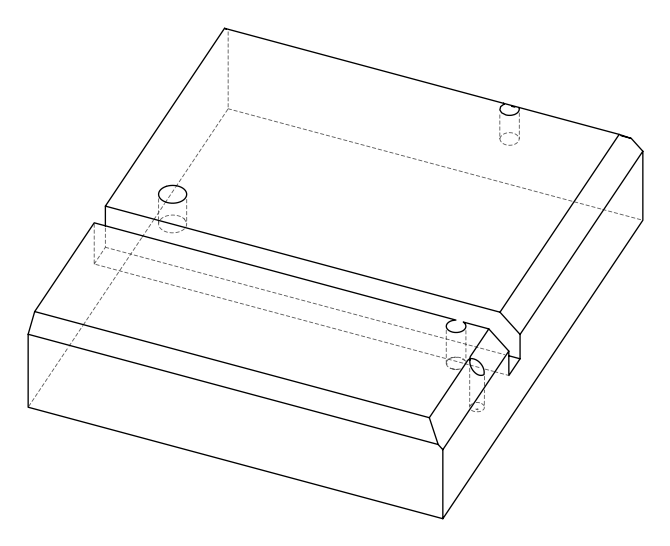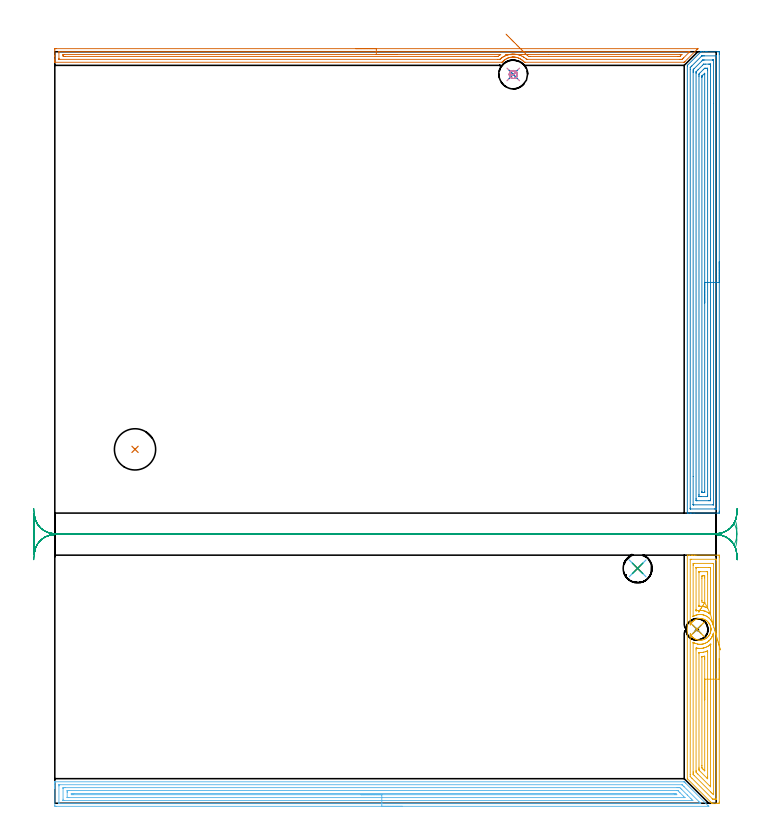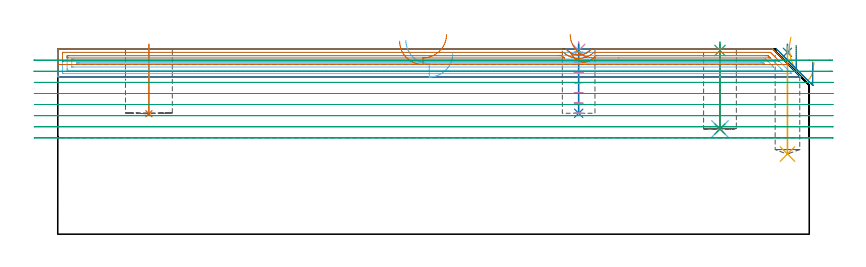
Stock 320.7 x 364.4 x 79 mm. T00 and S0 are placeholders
(PLAN: 15 operations, 9 tool changes, 50.3 min)
(1 INDEXABLE_INSERT_DRILL_BLIND_HOLE_FROM_SOLID | STEP1POCKET | NXT0302_011 | 0.12 min | 8585 mm3)
(2 SPOT_DRILL | STEP1POCKET_1 | NXT0321_9005460120000 | 0.03 min | 25 mm3)
(3 SPOT_DRILL_1 | STEP1POCKET_2 | NXT0321_9005460120000 | 0.03 min | 2 mm3)
(4 SPOT_DRILL_2 | STEP1POCKET_3 | NXT0321_9005460120000 | 0.03 min | 1 mm3)
(5 DRILL_BLIND_HOLE_INTO_CENTER | STEP1POCKET_1 | NXT0301_076 | 0.19 min | 3732 mm3)
(6 DRILL_BLIND_HOLE_INTO_CENTER_1 | STEP1POCKET_2 | NXT0301_056 | 0.15 min | 1864 mm3)
(7 DRILL_TO_ENLARGE_BLIND_HOLE | STEP1POCKET_2 | UGT0301_374 | 0.15 min | 2649 mm3)
(8 DRILL_BLIND_HOLE_INTO_CENTER_2 | STEP1POCKET_3 | NXT0301_128 | 0.12 min | 2967 mm3)
(9 BORE_BLIND_HOLE | STEP1POCKET_2 | UGT0332_064 | 0.15 min | 722 mm3)
(10 MILL_ROUGH_BLIND_HOLE_CONTOUR | STEP1POCKET_3 | NXT0201_013 | Spiral | 0.55 min | 1188 mm3)
(11 AREA_MILL | FG_CHAMFER_SURFACE | UGT0205_001 | 5.82 min | 14795 mm3)
(12 AREA_MILL_1 | FG_CHAMFER_SURFACE_1 | UGT0205_001 | 12.64 min | 21891 mm3)
(13 AREA_MILL_2 | FG_CHAMFER_SURFACE_2 | UGT0205_001 | 7.64 min | 6865 mm3)
(14 AREA_MILL_3 | FG_CHAMFER_SURFACE_3 | UGT0205_001 | 10.92 min | 27562 mm3)
(15 MILL_RECTANGULAR_SLOT | SLOT_RECTANGULAR | UGT0201_094 | Follow Part, ap 5, ae 75% | 11.73 min | 246127 mm3)
(TOOL NXT0302_011 | Index. Insert Drill 20mm [880-D2000L25-05] | D20 PA176 FL100 Z2)
(TOOL NXT0321_9005460120000 | NC Spot Drill, 142deg, 12mm, Carbide, Uncoated | D12 PA142 FL30 Z2)
(TOOL NXT0301_076 | Carbide Drill 10.5mm [860.1-1050-032A1-MM 2214] | D10.5 PA140 FL55 Z2)
(TOOL NXT0301_056 | Carbide Drill 8.5mm [860.1-0850-026A1-MM 2214] | D8.5 PA140 FL47 Z2)
(TOOL UGT0301_374 | Twist Drill Flat Bottom 13 mm | D13 PA180 FL101 Z2)
(TOOL NXT0301_128 | Carbide Drill 12mm [861.1-1200-036A1-GP GC34] | D12 PA150 FL37.4 Z2)
(TOOL UGT0332_064 | 14 mm Boring Bar Slip Fit | D14)
(TOOL NXT0201_013 | ENDMILL 10mm | D10 FL30 Z4)
(TOOL UGT0205_001 | Chamfer Mill 20 x 3 x 45 deg. | D20 FL50 Z2)
(TOOL UGT0201_094 | End mill 20 mm | D20 FL38 Z4)
(OP 1 INDEXABLE_INSERT_DRILL_BLIND_HOLE_FROM_SOLID)
G17 G21 G94 G90
T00 M6
G54
G17 G0 G90 X38.9 Y171.6 S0 M3
G43 Z89. H1
G94 G81 G98 Z51.4 F250. R81.
G80
M5
M2
(OP 2 SPOT_DRILL)
G17 G21 G94 G90
T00 M6
G54
G17 G0 G90 X311.4 Y84.3 S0 M3
G43 Z89. H0
G94 G81 G98 Z77.598 F250. R81.05
G80
M5
M2
(OP 3 SPOT_DRILL_1)
G17 G21 G94 G90
T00 M6
G54
G17 G0 G90 X282.6 Y113.9 S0 M3
G43 Z89. H0
G94 G81 G98 Z78.393 F250. R82.
G80
M5
M2
(OP 4 SPOT_DRILL_2)
G17 G21 G94 G90
T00 M6
G54
G17 G0 G90 X222.3 Y353.4 S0 M3
G43 Z89. H0
G94 G81 G98 Z78.402 F250. R82.
G80
M5
M2
(OP 5 DRILL_BLIND_HOLE_INTO_CENTER)
G17 G21 G94 G90
T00 M6
G54
G17 G0 G90 X311.4 Y84.3 S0 M3
G43 Z89. H1
G94 G81 G98 Z34.2 F250. R80.05
G80
M5
M2
(OP 6 DRILL_BLIND_HOLE_INTO_CENTER_1)
G17 G21 G94 G90
T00 M6
G54
G17 G0 G90 X282.6 Y113.9 S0 M3
G43 Z89. H1
G94 G81 G98 Z44.9 F250. R81.
G80
M5
M2
(OP 7 DRILL_TO_ENLARGE_BLIND_HOLE)
G17 G21 G94 G90
T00 M6
G54
G17 G0 G90 X282.6 Y113.9 S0 M3
G43 Z89. H0
G94 G73 G98 Z44.9 F250. Q11.367 R81.
G80
M5
M2
(OP 8 DRILL_BLIND_HOLE_INTO_CENTER_2)
G17 G21 G94 G90
T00 M6
G54
G17 G0 G90 X222.3 Y353.4 S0 M3
G43 Z89. H1
G94 G81 G98 Z51.6 F250. R81.
G80
M5
M2
(OP 9 BORE_BLIND_HOLE)
G17 G21 G94 G90
T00 M6
G54
G17 G0 G90 X282.6 Y113.9 S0 M3
G43 Z89. H0
G94 G85 G98 Z44.9 F250. R81.
G80
M5
M2
(OP 10 MILL_ROUGH_BLIND_HOLE_CONTOUR)
G17 G21 G94 G90
T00 M6
G54
G17 G0 G90 X222.3 Y353.4 S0 M3
G43 Z89. H0
Z77.657
G94 G3 X222.816 Y354.834 R0.81 F250.
X220.798 Y354.643 R1.434
X221.057 Y351.898 R1.95
X220.798 Y354.643 R-1.95
X220.927 Y353.27 R0.975
X222.3 Y353.4 R0.975
G0 Z73.314
G3 X222.816 Y354.834 R0.81
X220.798 Y354.643 R1.434
X221.057 Y351.898 R1.95
X220.798 Y354.643 R-1.95
X220.927 Y353.27 R0.975
X222.3 Y353.4 R0.975
G0 Z68.971
G3 X222.816 Y354.834 R0.81
X220.798 Y354.643 R1.434
X221.057 Y351.898 R1.95
X220.798 Y354.643 R-1.95
X220.927 Y353.27 R0.975
X222.3 Y353.4 R0.975
G0 Z64.629
G3 X222.816 Y354.834 R0.81
X220.798 Y354.643 R1.434
X221.057 Y351.898 R1.95
X220.798 Y354.643 R-1.95
X220.927 Y353.27 R0.975
X222.3 Y353.4 R0.975
G0 Z60.286
G3 X222.816 Y354.834 R0.81
X220.798 Y354.643 R1.434
X221.057 Y351.898 R1.95
X220.798 Y354.643 R-1.95
X220.927 Y353.27 R0.975
X222.3 Y353.4 R0.975
G0 Z55.943
G3 X222.816 Y354.834 R0.81
X220.798 Y354.643 R1.434
X221.057 Y351.898 R1.95
X220.798 Y354.643 R-1.95
X220.927 Y353.27 R0.975
X222.3 Y353.4 R0.975
G0 Z51.6
G3 X222.816 Y354.834 R0.81
X220.798 Y354.643 R1.434
X221.057 Y351.898 R1.95
X220.798 Y354.643 R-1.95
X220.927 Y353.27 R0.975
X222.3 Y353.4 R0.975
G0 Z89.
M5
M2
(OP 11 AREA_MILL)
G17 G21 G94 G90
T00 M6
G54
G17 G0 G90 X322.2 Y70.15 S1061 M3
G43 Z89. H0
Z73.5
G94 G1 Y70.112 Z72.628 F250.
Y69.998 Z71.763
Y69.809 Z70.912
Y69.547 Z70.08
Y69.213 Z69.274
Y68.81 Z68.5
Y68.342 Z67.764
Y67.81 Z67.072
Y67.221 Z66.429
Y66.578 Z65.84
Y65.886 Z65.308
Y65.15 Z64.84
Y64.376 Z64.437
Y63.57 Z64.103
Y62.738 Z63.841
Y61.886 Z63.652
Y61.022 Z63.538
Y60.15 Z63.5
Y0.562
X322.199 Y0.42 Z63.501
X322.191 Y0.001 Z63.505
X321.827 Y0. Z63.87
X321.591 Z64.105
X320.935 Z64.762
X320.699 Z64.997
X319.098 Z66.602
X318.736 Z66.963
X318.665 Y0.003 Z67.034
X318.594 Y0.01 Z67.104
X318.467 Y0.133 Z67.229
X318.334 Y0.266 Z67.365
X318.071 Y0.529 Z67.629
X306.828 Y11.773 Z78.872
X306.705 Y11.905 Z78.99
X306.7 Y12.124 Z79.
Y120.182
X306.703 Y120.29 Z78.989
X306.74 Y120.293 Z78.952
X307.022 Y120.3 Z78.677
X307.781 Z77.918
X308.622 Z77.077
X309.094 Z76.602
X309.33 Z76.367
X309.987 Z75.71
X310.223 Z75.475
X310.879 Z74.815
X321.591 Y120.299 Z64.105
X322.153 Y120.297 Z63.544
X322.191 Y120.293 Z63.505
X322.197 Y119.738 Z63.503
X322.2 Y119.131 Z63.5
Y60.15
X320.786 Z64.914
X320.785 Y2.255 Z64.915
X320.783 Y2.168 Z64.917
X320.777 Y2.01 Z64.923
X320.699 Y2.008 Z65.001
X320.147 Y2.001 Z65.553
X319.806 Z65.894
X319.252 Y2.003 Z66.448
X319.085 Y2.01 Z66.615
X319.04 Y2.022 Z66.66
X318.984 Y2.072 Z66.716
X318.913 Y2.139 Z66.787
X318.709 Y2.341 Z66.991
X308.926 Y12.124 Z76.774
X308.201 Y12.857 Z77.499
X308.125 Y12.936 Z77.575
X308.12 Y13.013 Z77.58
X308.117 Y13.097 Z77.583
X308.114 Y13.903 Z77.586
Y13.99
X308.115 Y81.581 Z77.585
X308.12 Y82.063 Z77.58
X308.121 Y82.139 Z77.579
X308.167 Y82.044 Z77.533
X308.33 Y81.732 Z77.37
X308.509 Y81.431 Z77.191
X308.707 Y81.151 Z76.993
X309.037 Y80.76 Z76.663
X309.397 Y80.397 Z76.303
X309.556 Y80.257 Z76.144
X309.914 Y79.994 Z75.786
X310.286 Y79.758 Z75.414
X310.697 Y79.547 Z75.003
X311.117 Y79.363 Z74.583
X311.174 Y79.343 Z74.526
X311.616 Y79.221 Z74.084
X312.062 Y79.128 Z73.638
X312.505 Y79.076 Z73.195
X312.95 Y79.061 Z72.75
X313.395 Y79.084 Z72.305
X313.838 Y79.146 Z71.862
X314.263 Y79.241 Z71.437
X314.683 Y79.363 Z71.017
X314.726 Y79.381 Z70.974
X315.176 Y79.582 Z70.524
X315.614 Y79.818 Z70.086
X315.935 Y80.027 Z69.765
X316.244 Y80.257 Z69.456
X316.503 Y80.49 Z69.197
X316.808 Y80.81 Z68.892
X317.062 Y81.116 Z68.638
X317.091 Y81.151 Z68.609
X317.391 Y81.593 Z68.309
X317.629 Y82.044 Z68.069
X317.813 Y82.487 Z67.883
X317.833 Y82.548 Z67.863
X317.921 Y82.829 Z67.772
X317.957 Y82.938 Z67.738
X318.058 Y83.383 Z67.639
X318.121 Y83.832 Z67.576
X318.136 Y84.021 Z67.561
X318.14 Y84.055 Z67.558
X318.142 Y84.105 Z67.557
Y84.163 Z67.552
X318.148 Y84.278 Z67.55
X318.147 Y84.296
X318.142 Y84.445 Z67.553
X318.141 Y84.502 Z67.556
X318.14 Y84.514 Z67.557
X318.138 Y84.539 Z67.558
X318.125 Y84.725 Z67.572
X318.081 Y85.052 Z67.616
X318.065 Y85.174 Z67.633
X318.021 Y85.384 Z67.678
X317.996 Y85.497 Z67.7
X317.971 Y85.619 Z67.727
X317.831 Y86.069 Z67.869
X317.655 Y86.513 Z68.045
X317.528 Y86.767 Z68.17
X317.492 Y86.831 Z68.205
X317.391 Y87.014 Z68.309
X317.262 Y87.213 Z68.438
X317.127 Y87.406 Z68.573
X316.825 Y87.769 Z68.875
X316.503 Y88.111 Z69.197
X316.297 Y88.3 Z69.403
X315.962 Y88.553 Z69.738
X315.614 Y88.783 Z70.086
X315.209 Y89.003 Z70.491
X314.794 Y89.194 Z70.906
X314.726 Y89.218 Z70.974
X314.285 Y89.352 Z71.415
X313.838 Y89.454 Z71.862
X313.395 Y89.516 Z72.305
X312.95 Y89.539 Z72.75
X312.505 Y89.524 Z73.195
X312.062 Y89.472 Z73.638
X311.615 Y89.379 Z74.085
X311.174 Y89.253 Z74.526
X311.006 Y89.194 Z74.694
X310.642 Y89.03 Z75.058
X310.286 Y88.842 Z75.414
X309.887 Y88.585 Z75.813
X309.502 Y88.3 Z76.198
X309.397 Y88.205 Z76.303
X309.019 Y87.82 Z76.681
X308.674 Y87.406 Z77.026
X308.509 Y87.17 Z77.191
X308.318 Y86.847 Z77.382
X308.147 Y86.513 Z77.553
X308.121 Y86.464 Z77.579
X308.114 Y86.918 Z77.586
X308.115 Y118.045 Z77.585
X308.117 Y118.132 Z77.583
X308.123 Y118.29 Z77.577
X308.201 Y118.292 Z77.499
X308.753 Y118.299 Z76.947
X320.357 Y118.3 Z65.343
X320.699 Y118.296 Z65.001
X320.747 Y118.294 Z64.953
X320.772 Y118.291 Z64.928
X320.779 Y118.218 Z64.921
X320.784 Y118.046 Z64.916
X320.785 Y117.959 Z64.915
X320.786 Y60.15 Z64.914
X319.372 Z66.328
X319.371 Y4.279 Z66.329
X319.369 Y4.198 Z66.331
X319.366 Y4.153 Z66.334
X319.365 Y4.147 Z66.335
X319.343 Y4.166 Z66.357
X318.913 Y4.588 Z66.787
X318.49 Y5.009 Z67.21
X318.021 Y5.478 Z67.679
X309.987 Y13.514 Z75.713
X309.602 Y13.903 Z76.098
X309.547 Y13.964 Z76.153
X309.535 Y14.019 Z76.165
X309.533 Y14.131 Z76.167
X309.53 Y14.358 Z76.17
X309.529 Y14.792 Z76.171
X309.528 Y15.249 Z76.172
X309.529 Y77.504 Z76.171
X309.532 Y77.937 Z76.168
X309.534 Y78.009 Z76.166
X309.536 Y78.031 Z76.164
X309.561 Y78.017 Z76.139
X309.704 Y77.937 Z75.996
X309.987 Y77.79 Z75.713
X310.289 Y77.636 Z75.411
X310.879 Y77.396 Z74.821
X311.615 Y77.205 Z74.085
X311.772 Y77.177 Z73.928
X312.19 Y77.116 Z73.51
X312.64 Y77.072 Z73.06
X312.665 Z73.035
X313.101 Y77.078 Z72.599
X313.511 Y77.094 Z72.189
X313.557 Y77.1 Z72.143
X313.951 Y77.162 Z71.749
X314.272 Y77.225 Z71.428
X314.45 Y77.268 Z71.25
X314.974 Y77.416 Z70.726
X315.343 Y77.569 Z70.357
X315.598 Y77.683 Z70.102
X316.094 Y77.937 Z69.606
X316.183 Y77.989 Z69.517
X316.235 Y78.022 Z69.465
X316.48 Y78.181 Z69.22
X316.993 Y78.572 Z68.707
X317.128 Y78.687 Z68.572
X317.202 Y78.753 Z68.498
X317.281 Y78.827 Z68.419
X317.641 Y79.205 Z68.059
X318.021 Y79.647 Z67.679
X318.051 Y79.686 Z67.649
X318.074 Y79.716 Z67.626
X318.409 Y80.219 Z67.291
X318.63 Y80.605 Z67.07
X318.69 Y80.717 Z67.01
X318.727 Y80.791 Z66.973
X318.913 Y81.193 Z66.787
X319.003 Y81.406 Z66.697
X319.037 Y81.495 Z66.663
X319.121 Y81.741 Z66.579
X319.227 Y82.072 Z66.473
X319.318 Y82.384 Z66.382
X319.348 Y82.488 Z66.352
X319.365 Y82.384 Z66.335
X319.37 Y82.05 Z66.33
X319.371 Y81.928 Z66.329
X319.372 Y60.15 Z66.328
X317.957 Z67.743
Y8.567
X317.955 Y8.202 Z67.745
X317.952 Y8.021 Z67.748
X317.951 Y8.012 Z67.749
X317.944 Y8.016 Z67.756
X317.908 Y8.045 Z67.792
X317.858 Y8.092 Z67.842
X317.382 Y8.567 Z68.318
X311.772 Y14.177 Z73.928
X311.161 Y14.792 Z74.539
X310.959 Y15.002 Z74.741
X310.95 Y15.206 Z74.75
X310.943 Y15.618 Z74.757
Y15.682
Y74.38
X310.948 Y75.201 Z74.752
X310.95 Y75.269 Z74.75
X311.071 Y75.296 Z74.629
X311.216 Y75.269 Z74.484
X311.772 Y75.165 Z73.928
X311.898 Y75.144 Z73.802
X312.665 Y75.08 Z73.035
X312.858 Y75.077 Z72.842
X313.557 Y75.102 Z72.143
X313.711 Y75.116 Z71.989
X314.059 Y75.167 Z71.641
X314.45 Y75.235 Z71.25
X314.479 Y75.24 Z71.221
X314.61 Y75.269 Z71.09
X315.179 Y75.433 Z70.521
X315.343 Y75.485 Z70.357
X315.819 Y75.684 Z69.881
X316.235 Y75.885 Z69.465
X316.417 Y75.978 Z69.283
X316.749 Y76.159 Z68.951
X316.978 Y76.308 Z68.722
X317.128 Y76.413 Z68.572
X317.494 Y76.683 Z68.206
X317.679 Y76.824 Z68.021
X317.947 Y77.048 Z67.753
X317.949 Z67.751
X317.95 Z67.75
X317.952 Y76.918 Z67.748
X317.957 Y76.222 Z67.743
Y76.159
Y60.15
X316.543 Z69.157
Y12.707
X316.541 Y12.124 Z69.159
X316.539 Y11.958 Z69.161
X316.536 Y11.907 Z69.164
X316.531 Y11.879 Z69.169
X316.235 Y12.163 Z69.465
X312.665 Y15.735 Z73.035
X312.459 Y15.951 Z73.241
X312.364 Y16.065 Z73.336
X312.361 Y16.264 Z73.339
X312.358 Y16.571 Z73.342
X312.357 Y16.877 Z73.343
Y17.46
Y72.601
X312.359 Y72.906 Z73.341
X312.361 Y73.01 Z73.339
X312.364 Y73.081 Z73.336
X312.42 Y73.082 Z73.28
X312.665 Y73.08 Z73.035
X313.074 Y73.083 Z72.626
X313.557 Y73.101 Z72.143
X313.912 Y73.137 Z71.788
X314.45 Y73.225 Z71.25
X314.673 Y73.268 Z71.027
X315.343 Y73.439 Z70.357
X315.54 Y73.491 Z70.16
X316.039 Y73.687 Z69.661
X316.235 Y73.768 Z69.465
X316.343 Y73.816 Z69.357
X316.466 Y73.87 Z69.234
X316.515 Y73.889 Z69.185
X316.536 Y73.896 Z69.164
X316.538 Y73.883 Z69.162
X316.54 Y73.797 Z69.16
X316.543 Y73.491 Z69.157
Y73.184
Y60.15
X315.129 Z70.571
Y15.895
X315.127 Y15.798 Z70.573
X315.125 Y15.74 Z70.575
Y15.738
X315.083 Y15.774 Z70.617
X314.98 Y15.873 Z70.72
X314.625 Y16.223 Z71.075
X314.45 Y16.398 Z71.25
X314.277 Y16.571 Z71.423
X314.106 Y16.746 Z71.594
X313.778 Y17.083 Z71.922
X313.774 Y17.244 Z71.926
X313.773 Y17.46 Z71.927
X313.771 Y18.137 Z71.929
Y18.35
X313.772 Y70.822 Z71.928
X313.773 Y70.991 Z71.927
X313.776 Y71.075 Z71.924
X313.777 Y71.09 Z71.923
X313.793 Y71.1 Z71.907
X313.86 Y71.112 Z71.84
X314.119 Y71.152 Z71.581
X314.45 Y71.208 Z71.25
X314.879 Y71.284 Z70.821
X315.11 Y71.328 Z70.59
X315.122 Y71.042 Z70.578
X315.125 Y70.822 Z70.575
X315.129 Y70.146 Z70.571
Y69.933
Y60.15
Y59.278 Z70.609
Y58.414 Z70.723
Y57.562 Z70.912
Y56.73 Z71.174
Y55.924 Z71.508
Y55.15 Z71.911
Y54.414 Z72.38
Y53.722 Z72.911
Y53.079 Z73.5
Y52.49 Z74.143
Y51.959 Z74.835
Y51.49 Z75.571
Y51.087 Z76.345
Y50.753 Z77.151
Y50.491 Z77.983
Y50.302 Z78.835
Y50.188 Z79.699
Y50.15 Z80.571
G0 X322.729 Y74.347 Z73.344
G1 X322.655 Y74.605 Z72.514
X322.561 Y74.932 Z71.711
X322.449 Y75.325 Z70.94
X322.318 Y75.78 Z70.207
X322.17 Y76.296 Z69.519
X322.006 Y76.867 Z68.88
X321.828 Y77.489 Z68.296
X321.636 Y78.158 Z67.77
X321.432 Y78.869 Z67.307
X321.218 Y79.615 Z66.909
X320.995 Y80.392 Z66.581
X320.765 Y81.194 Z66.325
X320.529 Y82.014 Z66.143
X320.29 Y82.846 Z66.035
X320.05 Y83.684 Z66.004
X319.81 Y84.521 Z66.048
X319.571 Y85.352 Z66.168
X319.337 Y86.169 Z66.363
X319.271 Y86.397 Z66.429
X319.239 Y86.507 Z66.461
X319.131 Y86.831 Z66.569
X318.913 Y87.409 Z66.787
X318.775 Y87.72 Z66.925
X318.647 Y87.986 Z67.053
X318.391 Y88.416 Z67.309
X318.265 Y88.61 Z67.435
X318.021 Y88.944 Z67.679
X317.54 Y89.499 Z68.16
X317.342 Y89.708 Z68.358
X317.128 Y89.91 Z68.572
X316.865 Y90.127 Z68.835
X316.514 Y90.389 Z69.186
X316.235 Y90.569 Z69.465
X315.803 Y90.819 Z69.897
X315.343 Y91.034 Z70.357
X315.18 Y91.108 Z70.52
X314.676 Y91.278 Z71.024
X314.45 Y91.337 Z71.25
X314.371 Y91.357 Z71.329
X313.915 Y91.443 Z71.785
X313.557 Y91.493 Z72.143
X313.319 Y91.515 Z72.381
X312.98 Y91.528 Z72.72
X312.665 Y91.52 Z73.035
X312.336 Y91.501 Z73.364
X311.955 Y91.461 Z73.745
X311.772 Y91.428 Z73.928
X311.647 Y91.403 Z74.053
X311.123 Y91.278 Z74.577
X310.935 Y91.222 Z74.765
X310.879 Y91.203 Z74.821
X310.535 Y91.07 Z75.165
X310.301 Y90.965 Z75.399
X309.987 Y90.808 Z75.713
X309.713 Y90.661 Z75.987
X309.581 Y90.589 Z76.119
X309.547 Y90.572 Z76.153
X309.535 Y90.568 Z76.165
X309.534 Y90.584 Z76.167
X309.53 Y90.647 Z76.17
X309.529 Y90.694 Z76.171
X309.528 Y90.845 Z76.172
X309.529 Y115.291 Z76.171
X309.53 Y115.746 Z76.17
X309.534 Y116.18 Z76.166
X309.535 Y116.285 Z76.165
X309.746 Y116.294 Z75.954
X309.867 Y116.299 Z75.833
X319.034 Z66.666
X319.274 Y116.296 Z66.426
X319.342 Y116.292 Z66.358
X319.366 Y116.287 Z66.334
X319.368 Y116.284 Z66.332
X319.37 Y116.245 Z66.33
X319.371 Y116.18 Z66.329
X319.372 Y115.724 Z66.328
X319.371 Y87.264 Z66.329
X319.37 Y86.831 Z66.33
X319.367 Y86.491 Z66.333
X319.365 Y86.381 Z66.335
X319.337 Y86.169 Z66.363
X317.951 Y91.563 Z67.749
X317.568 Y91.863 Z68.132
X317.17 Y92.167 Z68.53
X317.128 Y92.196 Z68.572
X317.04 Y92.255 Z68.66
X316.235 Y92.717 Z69.465
X315.52 Y93.057 Z70.18
X315.388 Y93.101 Z70.312
X315.343 Y93.116 Z70.357
X315.256 Y93.143 Z70.444
X314.779 Y93.277 Z70.921
X314.45 Y93.353 Z71.25
X314.075 Y93.431 Z71.625
X313.557 Y93.496 Z72.143
X313.088 Y93.525 Z72.612
X312.665 Y93.52 Z73.035
X312.225 Y93.495 Z73.475
X311.772 Y93.439 Z73.928
X311.449 Y93.378 Z74.251
X310.999 Y93.285 Z74.701
X310.951 Y93.276 Z74.749
X310.948 Y93.351 Z74.752
X310.945 Y93.528 Z74.755
X310.943 Y93.883 Z74.757
Y93.946
Y113.925
X310.945 Y114.132 Z74.755
X310.947 Y114.234 Z74.753
X310.949 Y114.279 Z74.751
X310.989 Y114.292 Z74.711
X311.772 Y114.299 Z73.928
X311.874 Y114.3 Z73.826
X317.231 Y114.299 Z68.469
X317.926 Y114.29 Z67.774
X317.951 Y114.278 Z67.749
X317.953 Y114.237 Z67.747
X317.955 Y114.143 Z67.745
X317.957 Y113.954 Z67.743
Y113.575
Y92.167
X317.955 Y91.784 Z67.745
X317.952 Y91.594 Z67.748
X317.951 Y91.563 Z67.749
X316.538 Y94.714 Z69.162
X316.23 Y94.835 Z69.47
X315.848 Y94.994 Z69.852
X315.593 Y95.077 Z70.107
X315.343 Y95.153 Z70.357
X314.897 Y95.279 Z70.803
X314.45 Y95.374 Z71.25
X313.809 Y95.474 Z71.891
X313.557 Y95.498 Z72.143
X312.864 Y95.526 Z72.836
X312.665 Y95.525 Z73.035
X312.459 Y95.522 Z73.241
X312.395 Y95.523 Z73.305
X312.363 Y95.525 Z73.337
X312.362 Y95.542 Z73.338
X312.359 Y95.623 Z73.341
X312.358 Y95.725 Z73.342
X312.357 Y96.031 Z73.343
Y112.04
X312.358 Y112.142 Z73.342
X312.36 Y112.224 Z73.34
X312.364 Y112.276 Z73.336
X312.368 Y112.291 Z73.332
X312.381 Y112.292 Z73.319
X312.665 Y112.297 Z73.035
X312.989 Y112.3 Z72.711
X316.235 Y112.299 Z69.465
X316.425 Y112.297 Z69.275
X316.494 Y112.294 Z69.206
X316.528 Y112.291 Z69.172
X316.536 Y112.243 Z69.164
X316.539 Y112.04 Z69.161
X316.542 Y111.733 Z69.158
X316.543 Y111.427 Z69.157
Y110.844
X316.542 Y94.835 Z69.158
X316.541 Y94.759 Z69.159
X316.538 Y94.714 Z69.162
X315.125 Y97.271 Z70.575
X315.064 Y97.281 Z70.636
X314.791 Y97.332 Z70.909
X314.58 Y97.374 Z71.12
X314.45 Y97.396 Z71.25
X313.778 Y97.503 Z71.922
X313.773 Y98.178 Z71.927
X313.772 Y98.393 Z71.928
X313.771 Y109.065 Z71.929
X313.772 Y109.741 Z71.928
X313.774 Y109.955 Z71.926
X313.778 Y110.283 Z71.922
X314.108 Y110.295 Z71.592
X314.45 Y110.298 Z71.25
X314.997 Y110.3 Z70.703
X315.093 Y110.297 Z70.607
X315.11 Y110.294 Z70.59
X315.122 Y110.29 Z70.578
X315.124 Y110.272 Z70.576
X315.127 Y110.169 Z70.573
X315.128 Y109.955 Z70.572
X315.129 Y109.278 Z70.571
Y97.334
X315.128 Y97.292 Z70.572
X315.126 Y97.273 Z70.574
X315.125 Y97.271 Z70.575
X314.725 Y96.635 Z71.018
X314.347 Y96.034 Z71.525
X313.994 Y95.472 Z72.092
X313.669 Y94.955 Z72.714
X313.374 Y94.485 Z73.388
X313.111 Y94.067 Z74.107
X312.882 Y93.703 Z74.866
X312.69 Y93.397 Z75.66
X312.535 Y93.15 Z76.482
X312.419 Y92.966 Z77.327
X312.343 Y92.844 Z78.187
X312.306 Y92.786 Z79.057
X312.311 Y92.793 Z79.93
X312.355 Y92.864 Z80.798
X312.44 Y92.999 Z81.656
X312.564 Y93.196 Z82.496
X312.727 Y93.455 Z83.313
X312.927 Y93.773 Z84.101
G0 Z89.
M5
M2
(OP 12 AREA_MILL_1)
G17 G21 G94 G90
T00 M6
G54
G17 G0 G90 X168.55 Y-1.5 S1061 M3
G43 Z89. H0
Z77.1
G94 G1 X168.512 Z76.228 F250.
X168.398 Z75.364
X168.209 Z74.512
X167.947 Z73.68
X167.613 Z72.874
X167.21 Z72.1
X166.742 Z71.364
X166.21 Z70.672
X165.621 Z70.029
X164.978 Z69.44
X164.286 Z68.908
X163.55 Z68.44
X162.776 Z68.037
X161.97 Z67.703
X161.138 Z67.441
X160.286 Z67.252
X159.422 Z67.138
X158.55 Z67.1
X0.604
X0.307 Y-1.497 Z67.102
X0.01 Y-1.492 Z67.106
X0. Y-1.19 Z67.407
Y7.126 Z75.72
Y7.702 Z76.299
Y8.018 Z76.614
Y8.594 Z77.19
Y8.91 Z77.505
Y9.541 Z78.14
Y9.977 Z78.576
X0.007 Y10.348 Z78.94
X0.01 Y10.397 Z78.988
X0.158 Y10.4 Z79.
X304.895
X305.197 Y10.401 Z78.995
X305.204 Y10.397 Z78.993
X305.206 Y10.396 Z78.992
X305.788 Y9.812 Z78.412
X316.793 Y-1.193 Z67.406
X316.949 Y-1.348 Z67.249
X317.091 Y-1.491 Z67.107
X317.092 Y-1.497 Z67.101
X317.091 Y-1.499 Z67.099
X316.997 Y-1.5 Z67.1
X158.55
Y-0.086 Z68.514
X2.313 Y-0.085 Z68.515
X2.161 Y-0.083 Z68.517
X2.06 Y-0.079 Z68.521
X2.009 Y-0.075 Z68.525
X2.007 Y-0.064 Z68.536
X2.004 Y-0.01 Z68.59
X2. Y0.378 Z68.978
Y8.406 Z77.006
X2.004 Y8.91 Z77.51
X2.007 Y8.958 Z77.558
X2.009 Y8.976 Z77.576
X2.085 Y8.979 Z77.579
X2.237 Y8.984 Z77.584
X2.313 Y8.985 Z77.585
X2.389 Y8.986 Z77.586
X304.003 Y8.985 Z77.585
X304.079 Y8.984 Z77.584
X304.129 Y8.981 Z77.581
X304.161 Y8.977 Z77.577
X304.176 Y8.966 Z77.566
X304.237 Y8.91 Z77.51
X304.895 Y8.255 Z76.855
X305.133 Y8.018 Z76.618
X312.268 Y0.882 Z69.482
X312.927 Y0.221 Z68.821
X313.149 Y-0.01 Z68.59
X313.213 Y-0.079 Z68.521
X313.079 Y-0.083 Z68.517
X313.002 Y-0.085 Z68.515
X158.55 Y-0.086 Z68.514
Y1.328 Z69.928
X4.619 Y1.329 Z69.929
X4.173 Y1.332 Z69.932
X4.027 Y1.335 Z69.935
X4.01 Y1.337 Z69.937
X4.006 Y1.393 Z69.993
X4.002 Y1.485 Z70.085
X4. Y1.947 Z70.547
X4.001 Y7.126 Z75.726
X4.002 Y7.297 Z75.897
X4.01 Y7.472 Z76.072
X4.016 Y7.565 Z76.165
X4.063 Y7.567 Z76.167
X4.173 Y7.569 Z76.169
X4.62 Y7.571 Z76.171
X5.066
X301.773
X302.218 Y7.57 Z76.17
X302.668 Y7.568 Z76.168
X303.111 Y7.564 Z76.164
X303.564 Y7.126 Z75.726
X304.003 Y6.696 Z75.296
X306.68 Y4.021 Z72.621
X308.465 Y2.236 Z70.836
X308.926 Y1.774 Z70.374
X309.357 Y1.341 Z69.941
X309.358 Y1.333 Z69.933
X309.357 Y1.332 Z69.932
X308.91 Y1.329 Z69.929
X158.55 Y1.328 Z69.928
Y2.743 Z71.343
X6.774
X6.03 Y2.748 Z71.348
X6.014 Y2.749 Z71.349
X6.01 Y2.763 Z71.363
X6.005 Y2.812 Z71.412
X6.002 Y2.913 Z71.513
X6. Y5.3 Z73.9
Y5.767 Z74.367
X6.002 Y5.979 Z74.579
X6.006 Y6.086 Z74.686
X6.01 Y6.137 Z74.737
X6.016 Y6.151 Z74.751
X6.04 Y6.152 Z74.752
X6.85 Y6.157 Z74.757
X6.927
X301.811
X302.014 Y6.155 Z74.755
X302.064 Y6.153 Z74.753
X302.086 Y6.151 Z74.751
X302.112 Y6.128 Z74.728
X302.218 Y6.03 Z74.63
X302.909 Y5.342 Z73.942
X303.111 Y5.141 Z73.741
X304.895 Y3.356 Z71.956
X305.431 Y2.817 Z71.417
X305.494 Y2.752 Z71.352
X305.498 Y2.746 Z71.346
X305.497 Y2.745 Z71.345
X305.476 Y2.744 Z71.344
X305.431 Y2.743 Z71.343
X158.55
Y4.157 Z72.757
X8.928
X8.635 Y4.158 Z72.758
X8.032 Y4.161 Z72.761
X8.018 Y4.163 Z72.763
X8.007 Y4.186 Z72.786
X8.002 Y4.45 Z73.05
Y4.609 Z73.209
X8.006 Y4.688 Z73.288
X8.01 Y4.726 Z73.326
X8.016 Y4.736 Z73.336
X8.049 Y4.737 Z73.337
X8.343 Y4.742 Z73.342
X8.635 Y4.743 Z73.343
X9.234
X300.141 Y4.742 Z73.342
X300.434 Y4.741 Z73.341
X301.04 Y4.736 Z73.336
X301.326 Y4.474 Z73.074
X301.349 Y4.45 Z73.05
X301.612 Y4.164 Z72.764
X301.326 Y4.161 Z72.761
X300.726 Y4.158 Z72.758
X158.55 Y4.157 Z72.757
X157.678 Z72.795
X156.814 Z72.909
X155.962 Z73.098
X155.13 Z73.36
X154.324 Z73.694
X153.55 Z74.097
X152.814 Z74.565
X152.122 Z75.096
X151.479 Z75.686
X150.89 Z76.329
X150.358 Z77.021
X149.89 Z77.757
X149.487 Z78.531
X149.153 Z79.337
X148.891 Z80.169
X148.702 Z81.02
X148.588 Z81.885
X148.55 Z82.757
G0 Z89.
M5
M2
(OP 13 AREA_MILL_2)
G17 G21 G94 G90
T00 M6
G54
G17 G0 G90 X145.9 Y365.9 S1061 M3
G43 Z89. H0
Z82.4
G94 G1 X145.938 Z81.528 F250.
X146.052 Z80.664
X146.241 Z79.812
X146.503 Z78.98
X146.837 Z78.174
X147.24 Z77.4
X147.708 Z76.664
X148.24 Z75.972
X148.829 Z75.329
X149.472 Z74.74
X150.164 Z74.208
X150.9 Z73.74
X151.674 Z73.337
X152.48 Z73.003
X153.312 Z72.741
X154.164 Z72.552
X155.028 Z72.438
X155.9 Z72.4
X311.722
X311.789 Y365.897 Z72.401
X311.79 Y365.896 Z72.402
X311.789 Y365.888 Z72.41
X311.629 Y365.727 Z72.569
X311.491 Y365.591 Z72.708
X311.221 Y365.321 Z72.979
X305.601 Y359.701 Z78.599
X305.356 Y359.455 Z78.841
X305.204 Y359.305 Z78.99
X304.946 Y359.3 Z79.
X228.192
X227.68 Y359.307 Z78.993
X227.672 Y359.309 Z78.991
X227.656 Y359.326 Z78.974
X227.335 Y359.677 Z78.623
X227. Y360.015 Z78.284
X226.89 Y360.116 Z78.184
X226.853 Y360.147 Z78.153
X226.776 Y360.212 Z78.087
X226.576 Y360.366 Z77.931
X226.446 Y360.467 Z77.831
X226.106 Y360.709 Z77.591
X225.774 Y360.911 Z77.388
X225.515 Y361.053 Z77.243
X225.433 Y361.099 Z77.199
X225.211 Y361.205 Z77.095
X225.068 Y361.264 Z77.036
X224.767 Y361.386 Z76.912
X224.317 Y361.542 Z76.756
X224.239 Y361.563 Z76.736
X224.176 Y361.579 Z76.718
X223.871 Y361.66 Z76.638
X223.793 Y361.675 Z76.622
X223.73 Y361.687 Z76.608
X223.638 Y361.707 Z76.592
X223.483 Y361.737 Z76.562
X223.423 Y361.749 Z76.55
X222.976 Y361.808 Z76.491
X222.804 Y361.818 Z76.478
X222.565 Y361.832 Z76.457
X222.528 Y361.835 Z76.455
X222.144 Y361.836 Z76.457
X222.081 Z76.456
X221.945 Y361.826 Z76.465
X221.912 Y361.825 Z76.469
X221.634 Y361.808 Z76.489
X221.186 Y361.749 Z76.547
X220.74 Y361.663 Z76.635
X220.606 Y361.626 Z76.669
X220.29 Y361.543 Z76.755
X219.845 Y361.394 Z76.904
X219.713 Y361.338 Z76.956
X219.503 Y361.254 Z77.044
X219.166 Y361.099 Z77.199
X218.951 Y360.984 Z77.313
X218.821 Y360.902 Z77.393
X218.498 Y360.703 Z77.594
X218.375 Y360.616 Z77.678
X218.057 Y360.398 Z77.901
X217.826 Y360.211 Z78.086
X217.487 Y359.901 Z78.397
X217.438 Y359.853 Z78.446
X217.162 Y359.575 Z78.722
X217.069 Y359.469 Z78.827
X216.922 Y359.305 Z78.99
X216.59 Y359.3 Z79.
X0.16
X0.01 Y359.303 Z78.988
X0.007 Y359.359 Z78.932
X0. Y359.744 Z78.556
Y360.173 Z78.126
Y360.813 Z77.482
Y362.026 Z76.271
Y362.597 Z75.697
X0.001 Y365.28 Z73.016
X0.004 Y365.883 Z72.413
X0.007 Y365.891 Z72.405
X0.606 Y365.9 Z72.4
X155.9
Y364.486 Z73.814
X307.624 Y364.485 Z73.815
X307.723 Y364.483 Z73.817
X307.903 Y364.479 Z73.821
X307.826 Y364.387 Z73.913
X307.728 Y364.282 Z74.018
X307.624 Y364.174 Z74.126
X304.946 Y361.496 Z76.804
X304.603 Y361.157 Z77.143
X304.251 Y360.813 Z77.487
X304.147 Y360.72 Z77.58
X303.161 Y360.714 Z77.586
X229.084 Y360.715 Z77.585
X228.986 Y360.716 Z77.584
X228.789 Y360.721 Z77.579
X228.751 Y360.725 Z77.575
X228.737 Y360.735 Z77.565
X228.707 Y360.76 Z77.54
X228.647 Y360.813 Z77.487
X228.404 Y361.029 Z77.271
X228.192 Y361.203 Z77.097
X227.509 Y361.707 Z76.593
X227.3 Y361.839 Z76.461
X226.82 Y362.12 Z76.18
X226.407 Y362.333 Z75.967
X225.78 Y362.6 Z75.7
X225.515 Y362.699 Z75.601
X225.362 Y362.753 Z75.547
X224.918 Y362.886 Z75.414
X224.622 Y362.965 Z75.335
X224.157 Y363.066 Z75.234
X223.73 Y363.141 Z75.159
X223.118 Y363.213 Z75.087
X222.837 Y363.232 Z75.068
X222.51 Y363.247 Z75.053
X222.186 Y363.252 Z75.048
X222.101 Y363.251 Z75.049
X221.945 Y363.244 Z75.056
X221.338 Y363.207 Z75.093
X221.318 Y363.205 Z75.095
X221.052 Y363.165 Z75.135
X220.563 Y363.089 Z75.211
X220.16 Y363.01 Z75.29
X219.834 Y362.926 Z75.374
X219.267 Y362.759 Z75.541
X219.147 Y362.72 Z75.58
X218.81 Y362.6 Z75.7
X218.448 Y362.453 Z75.847
X218.375 Y362.421 Z75.879
X218.04 Y362.265 Z76.035
X217.668 Y362.061 Z76.239
X217.482 Y361.952 Z76.348
X217.331 Y361.858 Z76.442
X217.097 Y361.707 Z76.593
X216.797 Y361.499 Z76.801
X216.59 Y361.35 Z76.95
X216.293 Y361.11 Z77.19
X215.95 Y360.813 Z77.487
X215.859 Y360.735 Z77.565
X215.79 Y360.72 Z77.58
X214.805 Y360.714 Z77.586
X2.391 Y360.715 Z77.585
X2.292 Y360.716 Z77.584
X2.096 Y360.721 Z77.579
X2.009 Y360.729 Z77.571
X2.006 Y360.758 Z77.542
X2.004 Y360.813 Z77.487
X2. Y361.204 Z77.096
X2.001 Y363.884 Z74.416
X2.008 Y364.387 Z73.913
X2.01 Y364.478 Z73.822
X2.194 Y364.483 Z73.817
X2.293 Y364.485 Z73.815
X155.9 Y364.486 Z73.814
Y363.072 Z75.228
X216.119 Y363.071 Z75.229
X216.168 Y363.07 Z75.23
X216.192 Y363.068 Z75.232
X216.22 Y363.065 Z75.235
X216.202 Y363.05 Z75.25
X216.166 Y363.024 Z75.276
X215.877 Y362.837 Z75.463
X215.697 Y362.721 Z75.579
X215.625 Y362.672 Z75.628
X215.521 Y362.6 Z75.7
X214.909 Y362.16 Z76.14
X214.86 Y362.135 Z76.165
X214.805 Y362.134 Z76.166
X214.382 Y362.13 Z76.17
X213.912 Y362.129 Z76.171
X213.491 Y362.128 Z76.172
X5.069 Y362.129 Z76.171
X4.646 Y362.13 Z76.17
X4.176 Y362.133 Z76.167
X4.029 Y362.135 Z76.165
X4.01 Y362.424 Z75.876
X4.004 Y362.6 Z75.7
X4.001 Y362.775 Z75.525
X4.006 Y362.952 Z75.348
X4.01 Y363.063 Z75.237
X4.059 Y363.066 Z75.234
X4.176 Y363.068 Z75.232
X4.598 Y363.071 Z75.229
X155.9 Y363.072 Z75.228
X156.772 Z75.267
X157.636 Z75.38
X158.488 Z75.569
X159.32 Z75.832
X160.126 Z76.165
X160.9 Z76.568
X161.636 Z77.037
X162.328 Z77.568
X162.971 Z78.157
X163.56 Z78.801
X164.092 Z79.493
X164.56 Z80.228
X164.963 Z81.002
X165.297 Z81.808
X165.559 Z82.64
X165.748 Z83.492
X165.862 Z84.357
X165.9 Z85.228
G0 Z89.
X218.702 Y362.984
Z85.316
G1 X218.733 Y362.985 Z84.444
X218.84 Z83.578
X219.022 Y362.987 Z82.725
X219.277 Y362.989 Z81.891
X219.605 Y362.992 Z81.082
X220.001 Y362.995 Z80.305
X220.464 Y362.999 Z79.566
X220.989 Y363.003 Z78.869
X221.574 Y363.008 Z78.221
X222.212 Y363.013 Z77.627
X222.9 Y363.018 Z77.09
X223.632 Y363.024 Z76.616
X224.402 Y363.03 Z76.207
X225.205 Y363.037 Z75.866
X226.035 Y363.044 Z75.597
X226.885 Y363.05 Z75.401
X227.749 Y363.057 Z75.281
X228.621 Y363.064 Z75.236
X229.084 Y363.068 Z75.232
X229.507 Y363.071 Z75.229
X239.435 Y363.072 Z75.228
X303.161 Y363.071 Z75.229
X303.584
X303.784 Y363.069 Z75.231
X304.054 Y363.064 Z75.236
Y363.059 Z75.241
Y363.055 Z75.245
X303.38 Y362.381 Z75.919
X303.161 Y362.166 Z76.134
X303.129 Y362.14 Z76.16
X303.107 Y362.135 Z76.165
X303.056 Y362.132 Z76.168
X302.951 Y362.13 Z76.17
X302.74 Y362.129 Z76.171
X302.269 Y362.128 Z76.172
X230.447 Y362.129 Z76.171
X229.977 Y362.133 Z76.167
X229.767 Y362.135 Z76.165
X229.715 Y362.141 Z76.159
X229.083 Y362.6 Z75.7
X228.621 Y363.064 Z75.236
X228.103 Y363.584 Z74.763
X227.559 Y364.131 Z74.356
X226.991 Y364.7 Z74.017
X226.405 Y365.289 Z73.75
X225.805 Y365.892 Z73.557
X225.195 Y366.504 Z73.438
X224.58 Y367.122 Z73.395
X223.965 Y367.739 Z73.428
X223.355 Y368.353 Z73.537
X222.753 Y368.957 Z73.721
X222.165 Y369.547 Z73.979
X221.595 Y370.12 Z74.308
X221.047 Y370.67 Z74.707
X220.526 Y371.193 Z75.171
X220.036 Y371.685 Z75.698
X219.579 Y372.143 Z76.284
X219.161 Y372.564 Z76.924
X218.784 Y372.943 Z77.613
G0 Z89.
M5
M2
(OP 14 AREA_MILL_3)
G17 G21 G94 G90
T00 M6
G54
G17 G0 G90 X322.2 Y262.55 S1061 M3
G43 Z89. H0
Z73.5
G94 G1 Y262.512 Z72.628 F250.
Y262.398 Z71.764
Y262.209 Z70.912
Y261.947 Z70.08
Y261.613 Z69.274
Y261.21 Z68.5
Y260.742 Z67.764
Y260.21 Z67.072
Y259.621 Z66.429
Y258.978 Z65.84
Y258.286 Z65.308
Y257.55 Z64.84
Y256.776 Z64.437
Y255.97 Z64.103
Y255.138 Z63.841
Y254.287 Z63.652
Y253.422 Z63.538
Y252.55 Z63.5
Y141.603
X322.199 Y141.319 Z63.501
X322.193 Y140.717 Z63.504
X322.192 Y140.707 Z63.506
X321.591 Y140.7 Z64.106
X309.987 Z75.708
X308.546 Z77.151
X308.201 Z77.494
X307.169 Z78.53
X306.762 Z78.929
X306.729 Z78.962
X306.703 Y140.709 Z78.988
X306.7 Y140.872 Z79.
Y357.527
X306.704 Y357.795 Z78.99
X306.823 Y357.924 Z78.876
X312.978 Y364.079 Z72.72
X313.111 Y364.213 Z72.585
X313.28 Y364.377 Z72.418
X313.306 Y364.395 Z72.391
X313.334 Y364.398 Z72.364
X313.352 Y364.4 Z72.347
X314.45 Z71.245
X315.687 Z70.01
X316.235 Z69.459
X321.317 Z64.38
X321.591 Y364.398 Z64.106
X322.192 Y364.393 Z63.506
X322.193 Y364.383 Z63.504
X322.198 Y363.781 Z63.502
X322.2 Y363.172 Z63.5
Y252.55
X320.786 Z64.914
Y143.019
X320.785 Y142.932 Z64.915
X320.781 Y142.758 Z64.919
X320.779 Y142.714 Z64.921
X320.772 Y142.709 Z64.928
X320.749 Y142.705 Z64.951
X320.699 Y142.702 Z65.001
X320.211 Y142.7 Z65.489
X319.806 Z65.894
X308.201 Y142.701 Z77.499
X308.143 Y142.702 Z77.557
X308.127 Y142.705 Z77.573
X308.123 Y142.708 Z77.577
X308.121 Y142.73 Z77.579
X308.117 Y142.845 Z77.583
X308.115 Y143.019 Z77.585
X308.114 Y143.106 Z77.586
X308.115 Y355.827 Z77.585
X308.119 Y356.634 Z77.581
X308.12 Y356.715 Z77.58
X308.135 Y356.773 Z77.565
X308.201 Y356.844 Z77.499
X308.54 Y357.188 Z77.16
X308.877 Y357.527 Z76.823
X313.451 Y362.101 Z72.249
X313.557 Y362.206 Z72.143
X313.696 Y362.338 Z72.004
X313.745 Y362.383 Z71.955
X313.801 Y362.39 Z71.899
X314.047 Y362.397 Z71.653
X314.45 Y362.399 Z71.25
X314.937 Y362.4 Z70.763
X320.699 Y362.399 Z65.001
X320.757 Y362.398 Z64.943
X320.773 Y362.395 Z64.927
X320.777 Y362.392 Z64.923
X320.779 Y362.37 Z64.921
X320.783 Y362.255 Z64.917
X320.785 Y362.081 Z64.915
X320.786 Y361.994 Z64.914
Y252.55
X319.372 Z66.328
X319.371 Y144.893 Z66.329
X319.37 Y144.778 Z66.33
X319.367 Y144.722 Z66.333
X319.366 Y144.715 Z66.334
X319.352 Y144.71 Z66.348
X319.298 Y144.706 Z66.402
X319.105 Y144.701 Z66.595
X309.794 Z75.906
X309.666 Y144.702 Z76.034
X309.563 Y144.707 Z76.137
X309.535 Y144.71 Z76.165
X309.533 Y144.716 Z76.167
X309.531 Y144.74 Z76.169
X309.529 Y144.893 Z76.171
X309.528 Y158.462 Z76.172
X309.529 Y354.411 Z76.171
X309.531 Y354.847 Z76.169
X309.535 Y355.298 Z76.165
X309.546 Y355.74 Z76.154
X309.765 Y355.962 Z75.935
X309.987 Y356.187 Z75.713
X313.782 Y359.983 Z71.918
X314.008 Y360.207 Z71.692
X314.157 Y360.349 Z71.543
X314.199 Y360.388 Z71.501
X314.263 Y360.395 Z71.437
X314.45 Y360.397 Z71.25
X315.15 Y360.4 Z70.55
X318.913 Z66.787
X319.106 Y360.399 Z66.594
X319.234 Y360.398 Z66.466
X319.337 Y360.393 Z66.363
X319.365 Y360.39 Z66.335
X319.367 Y360.384 Z66.333
X319.369 Y360.36 Z66.331
X319.371 Y360.207 Z66.329
X319.372 Y339.296 Z66.328
Y252.55
X317.957 Z67.743
Y147.573
X317.951 Y146.749 Z67.749
X317.941 Y146.71 Z67.759
X317.891 Y146.707 Z67.809
X317.782 Y146.703 Z67.918
X317.564 Y146.701 Z68.136
X317.128 Y146.7 Z68.572
X311.327 Y146.701 Z74.373
X311.114 Y146.703 Z74.586
X311.008 Y146.707 Z74.692
X310.96 Y146.71 Z74.74
X310.95 Y146.74 Z74.75
X310.943 Y147.509 Z74.757
Y147.573
Y353.953
X310.945 Y354.368 Z74.755
X310.947 Y354.576 Z74.753
X310.95 Y354.675 Z74.75
X310.993 Y354.733 Z74.707
X311.099 Y354.847 Z74.601
X311.88 Y355.632 Z73.82
X314.113 Y357.864 Z71.587
X314.45 Y358.201 Z71.25
X314.561 Y358.309 Z71.139
X314.614 Y358.358 Z71.086
X314.643 Y358.382 Z71.057
X314.689 Y358.39 Z71.011
X315.363 Y358.4 Z70.337
X317.128 Z68.572
X317.573 Y358.399 Z68.127
X317.786 Y358.397 Z67.914
X317.892 Y358.393 Z67.808
X317.94 Y358.39 Z67.76
X317.95 Y358.361 Z67.75
X317.957 Y357.591 Z67.743
Y357.527
Y252.55
X316.543 Z69.157
Y149.36
X316.542 Y149.053 Z69.158
X316.537 Y148.745 Z69.163
X316.536 Y148.711 Z69.164
X316.523 Y148.708 Z69.177
X316.482 Y148.704 Z69.218
X316.4 Y148.701 Z69.3
X313.324 Y148.7 Z72.376
X312.665 Y148.702 Z73.035
X312.428 Y148.704 Z73.272
X312.373 Y148.71 Z73.327
X312.364 Y148.725 Z73.336
X312.361 Y148.77 Z73.339
X312.358 Y149.36 Z73.342
X312.357 Y149.668 Z73.343
Y352.474
X312.358 Y353.06 Z73.342
X312.361 Y353.364 Z73.339
X312.365 Y353.655 Z73.335
X312.652 Y353.953 Z73.048
X312.658 Y353.96 Z73.042
X314.438 Y355.74 Z71.262
X314.893 Y356.19 Z70.807
X315.044 Y356.337 Z70.656
X315.098 Y356.388 Z70.602
X315.178 Y356.392 Z70.522
X315.343 Y356.397 Z70.357
X315.577 Y356.399 Z70.123
X316.235 Y356.398 Z69.465
X316.472 Y356.396 Z69.228
X316.527 Y356.39 Z69.173
X316.536 Y356.375 Z69.164
X316.539 Y356.33 Z69.161
X316.542 Y355.74 Z69.158
X316.543 Y355.432 Z69.157
Y252.55
X315.129 Z70.571
Y151.147
X315.126 Y150.807 Z70.574
X315.124 Y150.723 Z70.576
X315.123 Y150.711 Z70.577
X315.099 Y150.707 Z70.601
X315.045 Y150.703 Z70.655
X314.896 Y150.701 Z70.804
X314.45 Y150.7 Z71.25
X314.002 Y150.702 Z71.698
X313.82 Y150.708 Z71.88
X313.781 Y150.71 Z71.919
X313.778 Y150.776 Z71.922
X313.773 Y150.93 Z71.927
X313.772 Y151.147 Z71.928
X313.771 Y351.952 Z71.929
X313.772 Y352.166 Z71.928
X313.776 Y352.506 Z71.924
X313.778 Y352.59 Z71.922
X313.783 Y352.624 Z71.917
X313.804 Y352.648 Z71.896
X313.884 Y352.733 Z71.816
X314.208 Y353.06 Z71.492
X315.103 Y353.953 Z70.597
X315.109 Y353.954 Z70.591
X315.122 Y353.953 Z70.578
X315.125 Y353.678 Z70.575
X315.128 Y353.275 Z70.572
X315.129 Y252.55 Z70.571
Y251.678 Z70.609
Y250.814 Z70.723
Y249.962 Z70.912
Y249.13 Z71.174
Y248.324 Z71.508
Y247.55 Z71.911
Y246.814 Z72.38
Y246.122 Z72.911
Y245.479 Z73.5
Y244.89 Z74.143
Y244.359 Z74.835
Y243.89 Z75.571
Y243.487 Z76.345
Y243.153 Z77.151
Y242.891 Z77.983
Y242.702 Z78.835
Y242.588 Z79.7
Y242.55 Z80.571
G0 Z89.
M5
M2
(OP 15 MILL_RECTANGULAR_SLOT)
G17 G21 G94 G90
T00 M6
G54
G17 G0 G90 X-10.202 Y118.083 S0 M3
G43 Z89.105 H0
Z74.262
G94 G1 X-9.97 Y121.074 F250.
G2 X0. Y130.3 R10. F500.
G1 X320.7
G2 X329.36 Y125.3 R10.
G3 X330.7 Y130.304 R10.
G1 Y130.695
G3 X330.611 Y132.027 R10.
X329.36 Y135.699 R10.
G2 X320.7 Y130.7 R10.
G1 X0.
G2 X-9.97 Y139.926 R10.
G1 X-10.202 Y142.917 F250.
G0 Y118.083 Z69.525
G1 X-9.97 Y121.074
G2 X0. Y130.3 R10. F500.
G1 X320.7
G2 X329.976 Y124.036 R10.
G1 X330.004 Y124.025
G3 X330.7 Y127.691 R10.
G1 Y133.334
G3 X330.009 Y136.987 R10.
G1 X329.981 Y136.976
G2 X320.7 Y130.7 R10.
G1 X0.
G2 X-9.97 Y139.926 R10.
G1 X-10.202 Y142.917 F250.
G0 Z89.105
X331.009 Y142.348
Z64.787
G1 X330.612 Y139.374
G2 X320.7 Y130.7 R10. F500.
G1 X0.
G2 X-9.99 Y140.253 R10.
G1 X-10.
Y120.747
X-9.99
G2 X0. Y130.3 R10.
G1 X320.7
G2 X330.613 Y121.617 R10.
G1 X331.008 Y118.643 F250.
G0 X330.902 Y142.917 Z60.05
G1 X330.67 Y139.926
G2 X320.7 Y130.7 R10. F500.
G1 X0.
G2 X-9.99 Y140.253 R10.
G1 X-10.
Y120.747
X-9.99
G2 X0. Y130.3 R10.
G1 X320.7
G2 X330.67 Y121.074 R10.
G1 X330.902 Y118.083 F250.
G0 Y142.917 Z55.312
G1 X330.67 Y139.926
G2 X320.7 Y130.7 R10. F500.
G1 X0.
G2 X-9.99 Y140.253 R10.
G1 X-10.
Y120.747
X-9.99
G2 X0. Y130.3 R10.
G1 X320.7
G2 X330.67 Y121.074 R10.
G1 X330.902 Y118.083 F250.
G0 Y142.917 Z50.575
G1 X330.67 Y139.926
G2 X320.7 Y130.7 R10. F500.
G1 X0.
G2 X-9.99 Y140.253 R10.
G1 X-10.
Y120.747
X-9.99
G2 X0. Y130.3 R10.
G1 X320.7
G2 X330.67 Y121.074 R10.
G1 X330.902 Y118.083 F250.
G0 Y142.917 Z45.837
G1 X330.67 Y139.926
G2 X320.7 Y130.7 R10. F500.
G1 X0.
G2 X-9.99 Y140.253 R10.
G1 X-10.
Y120.747
X-9.99
G2 X0. Y130.3 R10.
G1 X320.7
G2 X330.67 Y121.074 R10.
G1 X330.902 Y118.083 F250.
G0 Y142.917 Z41.1
G1 X330.67 Y139.926
G2 X320.7 Y130.7 R10. F500.
G1 X0.
G2 X-9.99 Y140.253 R10.
G1 X-10.
Y120.747
X-9.99
G2 X0. Y130.3 R10.
G1 X320.7
G2 X330.67 Y121.074 R10.
G1 X330.902 Y118.083 F250.
G0 Z89.105
M5
M2
